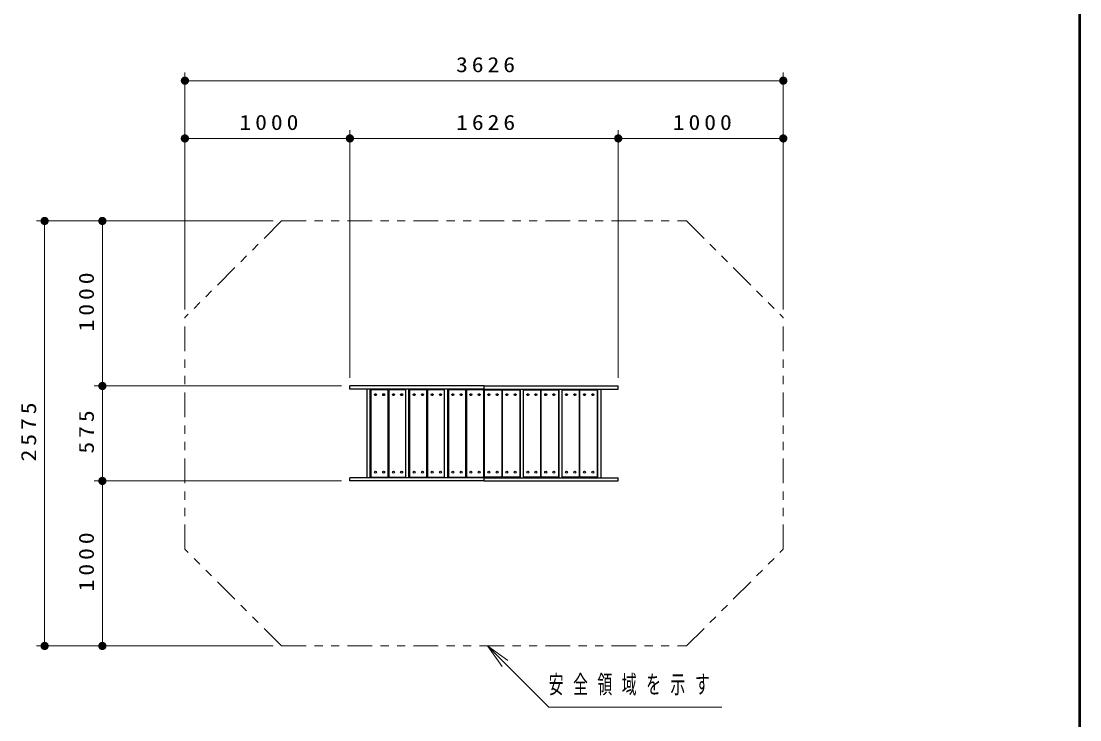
# Model space of a CAD drawing. Units: millimetres on the paper, with parts at other scales. Extents: x -385 to 0, y -5 to 267.
# Drawn here: x -128.3 to 0, y 67.8 to 152.4 of the extents above; entities that cross this region are included whole.
import ezdxf

# ---------------------------------------------------------------- set-up
doc = ezdxf.new("R2010")
doc.units = ezdxf.units.MM
doc.linetypes.add('USER3', pattern=[8, 3, -1, 1, -1, 1, -1])
doc.layers.add('1_50', color=7, linetype='Continuous', lineweight=25)
doc.layers.add('LY_3', color=7, linetype='Continuous', lineweight=13)
doc.styles.add('ＭＳ ゴシック', font='')
doc.styles.get('ＭＳ ゴシック').set_extended_font_data('MS Gothic')

# ---------------------------------------------------------------- blocks, each defined once
blk = doc.blocks.new('filled_dot')
at = {"color": 0, "linetype": 'Continuous', "lineweight": -2, "const_width": 1.25}
blk.add_lwpolyline([(-0.625, 0, 1), (0.625, 0, 1)], format="xyb", close=True, dxfattribs=at)

msp = doc.modelspace()

# ---------------------------------------------------------------- linework, layer by layer
at = {"layer": '1_50', "lineweight": 13}
for p, q in [((-108.473, 117.497), (-108.473, 146.213)), ((-108.473, 145.213), (-35.946, 145.213)), ((-35.946, 117.497), (-35.946, 146.213)), ((-108.473, 117.497), (-108.473, 139.213)), ((-88.473, 109.213), (-88.473, 139.213)), ((-55.946, 109.213), (-55.946, 139.213)), ((-108.473, 138.213), (-88.473, 138.213)), ((-88.473, 138.213), (-55.946, 138.213)), ((-35.946, 138.213), (-55.946, 138.213)), ((-97.758, 128.213), (-126.473, 128.213)), ((-125.473, 76.713), (-125.473, 128.213)), ((-118.473, 108.213), (-118.473, 128.213)), ((-89.473, 108.213), (-119.473, 108.213)), ((-118.473, 96.713), (-118.473, 108.213)), ((-89.473, 96.713), (-119.473, 96.713)), ((-118.473, 96.713), (-118.473, 76.713)), ((-97.758, 76.713), (-126.473, 76.713)), ((-71.786, 76.713), (-69.667, 74.589)), ((-71.786, 76.713), (-69.313, 74.942)), ((-70.021, 74.236), (-71.786, 76.713))]:
    msp.add_line(p, q, dxfattribs=at)
at = {"layer": '1_50', "color": 70, "linetype": 'USER3', "lineweight": 13}
for p, q in [((-96.758, 128.213), (-108.473, 116.497)), ((-96.758, 128.213), (-47.662, 128.213)), ((-47.662, 128.213), (-35.946, 116.497)), ((-108.473, 88.429), (-108.473, 116.497)), ((-35.946, 88.429), (-35.946, 116.497)), ((-96.758, 76.713), (-108.473, 88.429)), ((-47.662, 76.713), (-35.946, 88.429)), ((-96.758, 76.713), (-47.662, 76.713))]:
    msp.add_line(p, q, dxfattribs=at)
at = {"layer": '1_50', "color": 1}
for p, q in [((-72.21, 108.213), (-88.473, 108.213)), ((-88.473, 107.833), (-88.473, 108.213)), ((-72.21, 107.833), (-88.473, 107.833)), ((-72.21, 108.213), (-55.946, 108.213)), ((-72.21, 107.833), (-72.21, 108.213)), ((-72.21, 107.833), (-72.21, 108.213)), ((-72.21, 107.833), (-55.946, 107.833)), ((-55.946, 107.833), (-55.946, 108.213)), ((-88.473, 96.713), (-88.473, 97.093)), ((-72.21, 97.093), (-88.473, 97.093)), ((-72.21, 96.713), (-88.473, 96.713)), ((-72.21, 96.713), (-72.21, 97.093)), ((-72.21, 96.713), (-72.21, 97.093)), ((-72.21, 97.093), (-55.946, 97.093)), ((-72.21, 96.713), (-55.946, 96.713)), ((-55.946, 96.713), (-55.946, 97.093))]:
    msp.add_line(p, q, dxfattribs=at)
at = {"layer": '1_50', "color": 2}
for p, q in [((-86.39, 97.093), (-86.39, 107.833)), ((-86.01, 97.093), (-86.01, 107.833)), ((-81.69, 97.093), (-81.69, 107.833)), ((-81.31, 97.093), (-81.31, 107.833)), ((-76.99, 97.093), (-76.99, 107.833)), ((-76.61, 97.093), (-76.61, 107.833)), ((-67.81, 97.093), (-67.81, 107.833)), ((-67.43, 97.093), (-67.43, 107.833)), ((-63.11, 97.093), (-63.11, 107.833)), ((-62.73, 97.093), (-62.73, 107.833)), ((-58.41, 97.093), (-58.41, 107.833)), ((-58.03, 97.093), (-58.03, 107.833))]:
    msp.add_line(p, q, dxfattribs=at)
at = {"layer": '1_50', "color": 4}
for p, q in [((-72.21, 107.833), (-72.21, 108.213)), ((-72.21, 107.833), (-72.21, 108.213)), ((-72.21, 107.833), (-72.21, 108.213)), ((-72.21, 107.833), (-72.21, 108.213)), ((-72.21, 96.713), (-72.21, 97.093)), ((-72.21, 96.713), (-72.21, 97.093)), ((-72.21, 96.713), (-72.21, 97.093)), ((-72.21, 96.713), (-72.21, 97.093))]:
    msp.add_line(p, q, dxfattribs=at)
at = {"layer": '1_50', "color": 40}
for p, q in [((-85.93, 107.663), (-85.93, 97.263)), ((-83.93, 107.763), (-85.83, 107.763)), ((-83.83, 97.263), (-83.83, 107.663)), ((-83.75, 107.663), (-83.75, 97.263)), ((-81.75, 107.763), (-83.65, 107.763)), ((-81.23, 107.663), (-81.23, 97.263)), ((-79.23, 107.763), (-81.13, 107.763)), ((-79.13, 97.263), (-79.13, 107.663)), ((-79.05, 107.663), (-79.05, 97.263)), ((-77.05, 107.763), (-78.95, 107.763)), ((-76.53, 107.663), (-76.53, 97.263)), ((-74.53, 107.763), (-76.43, 107.763)), ((-74.43, 97.263), (-74.43, 107.663)), ((-74.35, 107.663), (-74.35, 97.263)), ((-72.35, 107.763), (-74.25, 107.763)), ((-72.25, 97.263), (-72.25, 107.663)), ((-72.17, 97.263), (-72.17, 107.663)), ((-72.07, 107.763), (-70.17, 107.763)), ((-70.07, 107.663), (-70.07, 97.263)), ((-69.99, 97.263), (-69.99, 107.663)), ((-69.89, 107.763), (-67.99, 107.763)), ((-67.89, 107.663), (-67.89, 97.263)), ((-67.37, 107.763), (-65.47, 107.763)), ((-65.37, 107.663), (-65.37, 97.263)), ((-65.29, 97.263), (-65.29, 107.663)), ((-65.19, 107.763), (-63.29, 107.763)), ((-63.19, 107.663), (-63.19, 97.263)), ((-62.67, 107.763), (-60.77, 107.763)), ((-60.67, 107.663), (-60.67, 97.263)), ((-60.59, 97.263), (-60.59, 107.663)), ((-60.49, 107.763), (-58.59, 107.763)), ((-58.49, 107.663), (-58.49, 97.263)), ((-85.83, 97.163), (-83.93, 97.163)), ((-83.65, 97.163), (-81.75, 97.163)), ((-81.13, 97.163), (-79.23, 97.163)), ((-78.95, 97.163), (-77.05, 97.163)), ((-76.43, 97.163), (-74.53, 97.163)), ((-74.25, 97.163), (-72.35, 97.163)), ((-70.17, 97.163), (-72.07, 97.163)), ((-67.99, 97.163), (-69.89, 97.163)), ((-65.47, 97.163), (-67.37, 97.163)), ((-63.29, 97.163), (-65.19, 97.163)), ((-60.77, 97.163), (-62.67, 97.163)), ((-58.59, 97.163), (-60.49, 97.163))]:
    msp.add_line(p, q, dxfattribs=at)
at = {"layer": '1_50', "lineweight": 13}
msp.add_lwpolyline([(-71.786, 76.713), (-64.375, 69.284), (-43.375, 69.284)], dxfattribs=at)
at = {"layer": '1_50'}
for centre in [(-85.38, 107.163), (-84.38, 107.163), (-83.2, 107.163), (-82.2, 107.163), (-80.68, 107.163), (-79.68, 107.163), (-78.5, 107.163), (-77.5, 107.163), (-75.98, 107.163), (-74.98, 107.163), (-73.8, 107.163), (-72.8, 107.163), (-71.62, 107.163), (-70.62, 107.163), (-69.44, 107.163), (-68.44, 107.163), (-66.92, 107.163), (-65.92, 107.163), (-64.74, 107.163), (-63.74, 107.163), (-62.22, 107.163), (-61.22, 107.163), (-60.04, 107.163), (-59.04, 107.163), (-85.38, 97.763), (-84.38, 97.763), (-83.2, 97.763), (-82.2, 97.763), (-80.68, 97.763), (-79.68, 97.763), (-78.5, 97.763), (-77.5, 97.763), (-75.98, 97.763), (-74.98, 97.763), (-73.8, 97.763), (-72.8, 97.763), (-71.62, 97.763), (-70.62, 97.763), (-69.44, 97.763), (-68.44, 97.763), (-66.92, 97.763), (-65.92, 97.763), (-64.74, 97.763), (-63.74, 97.763), (-62.22, 97.763), (-61.22, 97.763), (-60.04, 97.763), (-59.04, 97.763)]:
    msp.add_circle(centre, 0.12, dxfattribs=at)
at = {"layer": '1_50', "color": 40}
for centre, start, end in [((-85.83, 107.663), 90, 180), ((-83.93, 107.663), 0, 90), ((-83.65, 107.663), 90, 180), ((-81.75, 107.663), 53.1301, 90), ((-81.13, 107.663), 90, 180), ((-79.23, 107.663), 0, 90), ((-78.95, 107.663), 90, 180), ((-77.05, 107.663), 53.1301, 90), ((-76.43, 107.663), 90, 180), ((-74.53, 107.663), 0, 90), ((-74.25, 107.663), 90, 180), ((-72.35, 107.663), 0, 90), ((-72.07, 107.663), 90, 180), ((-70.17, 107.663), 0, 90), ((-69.89, 107.663), 90, 180), ((-67.99, 107.663), 0, 90), ((-67.37, 107.663), 90, 126.8699), ((-65.47, 107.663), 0, 90), ((-65.19, 107.663), 90, 180), ((-63.29, 107.663), 0, 90), ((-62.67, 107.663), 90, 126.8699), ((-60.77, 107.663), 0, 90), ((-60.49, 107.663), 90, 180), ((-58.59, 107.663), 0, 90), ((-85.83, 97.263), 180, 270), ((-83.93, 97.263), 270, 0), ((-83.65, 97.263), 180, 270), ((-81.75, 97.263), 270, 306.8699), ((-81.13, 97.263), 180, 270), ((-79.23, 97.263), 270, 0), ((-78.95, 97.263), 180, 270), ((-77.05, 97.263), 270, 306.8699), ((-76.43, 97.263), 180, 270), ((-74.53, 97.263), 270, 0), ((-74.25, 97.263), 180, 270), ((-72.35, 97.263), 270, 0), ((-72.07, 97.263), 180, 270), ((-70.17, 97.263), 270, 0), ((-69.89, 97.263), 180, 270), ((-67.99, 97.263), 270, 0), ((-67.37, 97.263), 233.1301, 270), ((-65.47, 97.263), 270, 0), ((-65.19, 97.263), 180, 270), ((-63.29, 97.263), 270, 0), ((-62.67, 97.263), 233.1301, 270), ((-60.77, 97.263), 270, 0), ((-60.49, 97.263), 180, 270), ((-58.59, 97.263), 270, 0)]:
    msp.add_arc(centre, 0.1, start, end, dxfattribs=at)
at = {"layer": 'LY_3', "lineweight": 50}
msp.add_line((0, 0), (0, 267), dxfattribs=at)

# ---------------------------------------------------------------- block references
at = {"layer": '1_50', "lineweight": 13, "xscale": 0.4, "yscale": 0.4}
for p in [(-108.473, 145.213), (-108.473, 138.213), (-88.473, 138.213), (-55.946, 138.213)]:
    msp.add_blockref('filled_dot', p, dxfattribs=at)
for p, rotation in [((-35.946, 145.213), 180), ((-88.473, 138.213), 180), ((-55.946, 138.213), 180), ((-35.946, 138.213), 180), ((-125.473, 128.213), 270), ((-118.473, 128.213), 270), ((-118.473, 108.213), 270), ((-118.473, 108.213), 90), ((-118.473, 96.713), 90), ((-118.473, 96.713), 270), ((-125.473, 76.713), 90), ((-118.473, 76.713), 90)]:
    msp.add_blockref('filled_dot', p, dxfattribs=dict(at, rotation=rotation))

# ---------------------------------------------------------------- texts
at = {"layer": '1_50', "style": 'ＭＳ ゴシック'}
for s, insert, char_height, attachment_point in [('\\T1.33;\\W1.15;3626', (-71.793, 146.213), 1.833, 8), ('\\T1.33;\\W1.15;1000', (-98.052, 139.213), 1.833, 8), ('\\T1.33;\\W1.15;1626', (-71.782, 139.213), 1.833, 8), ('\\T1.33;\\W1.15;1000', (-45.525, 139.213), 1.833, 8), ('\\T1.64;\\W0.6;安全領域を示す', (-64.375, 71.934), 2.199, 4)]:
    msp.add_mtext(s, dxfattribs=dict(at, insert=insert, char_height=char_height, attachment_point=attachment_point))
at = {"layer": '1_50', "char_height": 1.833, "attachment_point": 8, "rotation": 90, "style": 'ＭＳ ゴシック'}
for s, insert in [('\\T1.33;\\W1.15;1000', (-119.473, 118.634)), ('\\T1.33;\\W1.15;2575', (-126.473, 102.88)), ('\\T1.33;\\W1.15;575', (-119.473, 102.88)), ('\\T1.33;\\W1.15;1000', (-119.473, 87.134))]:
    msp.add_mtext(s, dxfattribs=dict(at, insert=insert))

doc.saveas('drawing.dxf')
